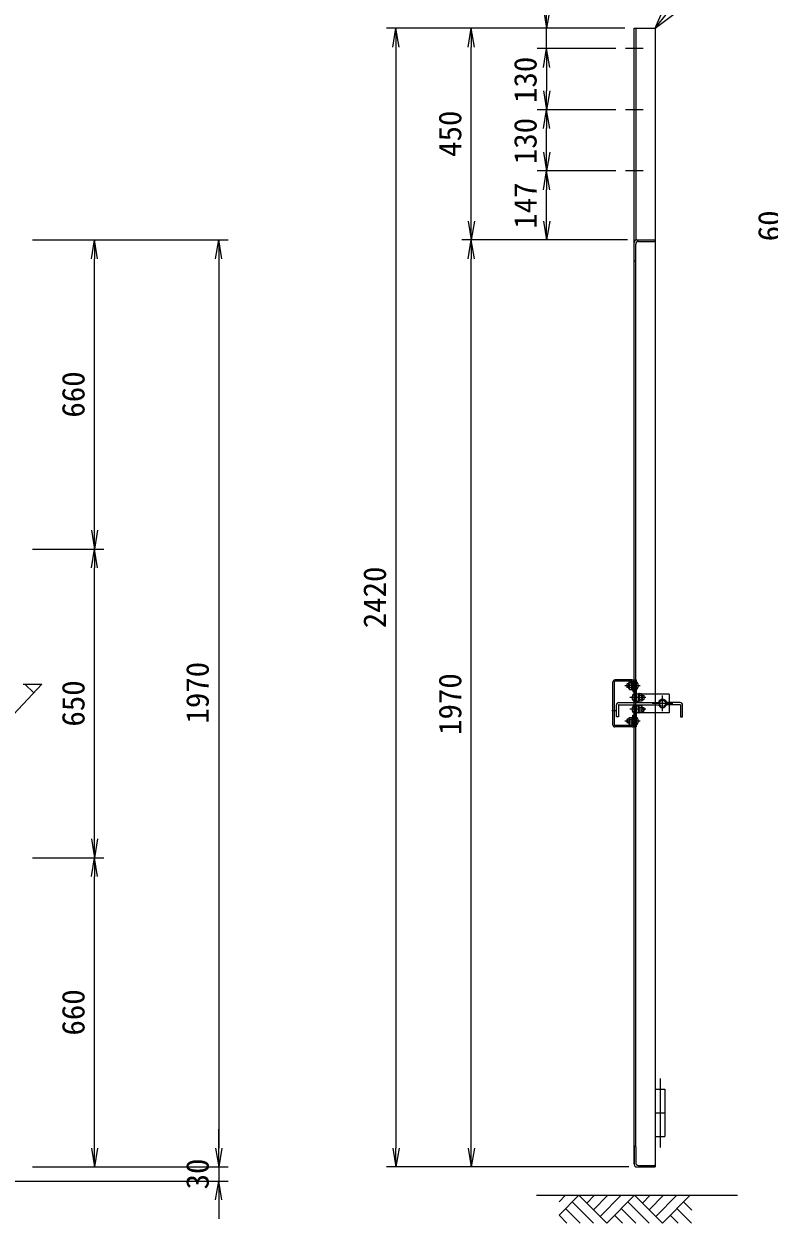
# Model space of a CAD drawing. Units: millimetres, scale not verified. Extents: x -5936 to 5936, y -4198 to 4198.
# Drawn here: x -2963 to -1380, y -1175 to 1373 of the extents above; entities that cross this region are included whole.
import ezdxf
from ezdxf.enums import TextEntityAlignment as Align

# ---------------------------------------------------------------- set-up
doc = ezdxf.new("R2010")
doc.units = ezdxf.units.MM
doc.header["$LTSCALE"] = 30
doc.linetypes.add('USER3', pattern=[50.5, 30, -9, 2.5, -9])
for name, color, linetype, lineweight in [('0-1_27', 3, 'Continuous', 9), ('0-2_D-STR1', 1, 'Continuous', 9), ('0-3_D-STR-TXT', 7, 'Continuous', 9), ('0-4_30', 7, 'Continuous', 9), ('0-5_D-STR4', 7, 'Continuous', 9), ('0-6_0', 7, 'Continuous', 9), ('0-7_22', 7, 'Continuous', 9), ('0-8_D-STR-DIM', 7, 'Continuous', 9), ('0-C_1', 7, 'Continuous', 9), ('0-E_D-STR2', 7, 'Continuous', 9)]:
    doc.layers.add(name, color=color, linetype=linetype, lineweight=lineweight)
doc.styles.add('ＭＳ ゴシック', font='')
doc.styles.get('ＭＳ ゴシック').set_extended_font_data('MS Gothic')

# ---------------------------------------------------------------- blocks, each defined once
blk = doc.blocks.new('G78')
at = {"layer": '0-7_22'}
for p, q in [((125829.6, 85697.5), (126253.9, 86121.8)), ((125829.6, 84849), (127102.4, 86121.8)), ((126678.1, 85697.5), (128026.3, 84349.4)), ((127102.4, 86121.8), (128874.8, 84349.4)), ((128101.7, 86121.8), (127602.1, 85622.2)), ((128950.2, 86121.8), (128026.3, 85197.9)), ((129798.7, 86121.8), (128450.5, 84773.6)), ((130647.2, 86121.8), (128874.8, 84349.4)), ((130223, 85697.6), (131571.1, 84349.4)), ((130647.2, 86121.8), (132419.7, 84349.4)), ((131646.5, 86121.8), (131146.9, 85622.2)), ((132495, 86121.8), (131571.2, 85197.9)), ((133343.6, 86121.8), (131995.4, 84773.7)), ((134192.1, 86121.8), (132419.6, 84349.4)), ((134291.9, 85173.4), (133767.8, 85697.5)), ((125829.6, 84849), (126329.2, 84349.4)), ((126253.9, 85273.3), (127177.8, 84349.4)), ((129374.5, 84849), (129874.1, 84349.4)), ((129798.7, 85273.3), (130722.6, 84349.4)), ((133418.9, 84349.4), (132919.3, 84849)), ((134267.4, 84349.4), (133343.5, 85273.3))]:
    blk.add_line(p, q, dxfattribs=at)
blk = doc.blocks.new('_OPEN')
at = {"layer": '0-6_0'}
blk.add_line((-30, 5), (0, 0), dxfattribs=at)
blk.add_lwpolyline([(-30, -5), (0, 0), (-30, 0)], dxfattribs=at)
blk = doc.blocks.new('G93')
at = {"layer": '0-C_1'}
for q in [(125881, 162835.7), (131732.7, 156166.9), (131001.1, 155590)]:
    blk.add_line((132443.4, 154513.2), q, dxfattribs=at)

msp = doc.modelspace()

# ---------------------------------------------------------------- linework, layer by layer
at = {"layer": '0-1_27'}
for p, q in [((-1711.9, -117.2), (-1711.9, -25.2)), ((-1708.9, -117.2), (-1708.9, -25.2)), ((-1670.9, -21.2), (-1707.9, -21.2)), ((-1670.9, -24.2), (-1707.9, -24.2)), ((-1669.9, -25.2), (-1669.9, -46.2)), ((-1666.9, -21.2), (-1662.4, -21.2)), ((-1666.9, -25.2), (-1666.9, -46.2)), ((-1669.9, -46.2), (-1666.9, -46.2)), ((-1704.4, -99.55), (-1704.4, -74.55)), ((-1699.4, -69.55), (-1613.1, -69.55)), ((-1699.4, -74.05), (-1613.1, -74.05)), ((-1666.9, -66.2), (-1657.9, -66.2)), ((-1666.9, -76.2), (-1657.9, -76.2)), ((-1657.9, -51.2), (-1662.4, -51.2)), ((-1657.9, -69.55), (-1657.9, -51.2)), ((-1657.9, -91.2), (-1657.9, -74.05)), ((-1592.4, -51.2), (-1650.84, -51.2)), ((-1613.1, -69.55), (-1613.1, -74.05)), ((-1569.1, -69.55), (-1600.1, -69.55)), ((-1600.1, -69.55), (-1600.1, -74.05)), ((-1569.1, -74.05), (-1600.1, -74.05)), ((-1592.4, -51.2), (-1592.4, -69.55)), ((-1592.4, -74.05), (-1592.4, -91.2)), ((-1564.1, -99.55), (-1564.1, -74.55)), ((-1669.9, -96.2), (-1666.9, -96.2)), ((-1669.9, -96.2), (-1666.9, -96.2)), ((-1669.9, -117.2), (-1669.9, -96.2)), ((-1669.9, -117.2), (-1669.9, -96.2)), ((-1666.9, -117.2), (-1666.9, -96.2)), ((-1666.9, -117.2), (-1666.9, -96.2)), ((-1657.9, -91.2), (-1662.4, -91.2)), ((-1592.4, -91.2), (-1650.84, -91.2)), ((-1670.9, -118.2), (-1707.9, -118.2)), ((-1670.9, -121.2), (-1707.9, -121.2)), ((-1666.9, -121.2), (-1662.4, -121.2)), ((-1621.9, -891.2), (-1601.9, -891.2)), ((-1621.9, -941.2), (-1601.9, -941.2)), ((-1621.9, -991.2), (-1601.9, -991.2))]:
    msp.add_line(p, q, dxfattribs=at)
at = {"layer": '0-1_27', "linetype": 'USER3'}
for p, q in [((-1653.83, -33.7), (-1686.59, -33.7)), ((-1584.82, -71.2), (-1628.63, -71.2)), ((-1606.6, -87.69), (-1606.6, -54.71)), ((-1714.35, -86.2), (-1706.46, -86.2)), ((-1653.83, -108.7), (-1686.59, -108.7)), ((-1611.9, -868.37), (-1611.9, -1014.81))]:
    msp.add_line(p, q, dxfattribs=at)
at = {"layer": '0-1_27'}
for points in [[(-1699.9, -74.55), (-1699.9, -99.55), (-1704.4, -99.55)], [(-1568.6, -74.55), (-1568.6, -99.55), (-1564.1, -99.55)]]:
    msp.add_lwpolyline(points, dxfattribs=at)
msp.add_circle((-1606.6, -71.2), 6.5, dxfattribs=at)
for centre, radius, start, end in [((-1707.9, -25.2), 4, 90, 180), ((-1707.9, -25.2), 1, 90, 180), ((-1670.9, -25.2), 4, 0.00001, 89.99999), ((-1670.9, -25.2), 1, 0.00001, 89.99999), ((-1699.4, -74.55), 5, 90, 180.00001), ((-1699.4, -74.55), 0.5, 90, 180.00001), ((-1606.6, -71.2), 9, 10.54217, 169.45783), ((-1606.6, -71.2), 9, 198.48396, 341.51602), ((-1569.1, -74.55), 5, 359.99999, 90), ((-1569.1, -74.55), 0.5, 359.99999, 90), ((-1707.9, -117.2), 4, 179.99999, 270), ((-1707.9, -117.2), 1, 179.99999, 270), ((-1670.9, -117.2), 1, 270, 359.99998), ((-1670.9, -117.2), 4, 270, 359.99998)]:
    msp.add_arc(centre, radius, start, end, dxfattribs=at)
at = {"layer": '0-2_D-STR1'}
for p, q in [((-1666.9, -1050.57), (-1666.9, 1363.51)), ((-1666.9, 1363.51), (-1621.9, 1363.51)), ((-1663.53, 1363.51), (-1663.53, 913.33)), ((-1621.9, 1363.51), (-1621.9, -1056.2)), ((-1666.9, 893.8), (-1666.9, 908.8)), ((-1666.9, 868.8), (-1666.9, 908.18)), ((-1663.53, -1013.45), (-1663.53, 904.8)), ((-1663.53, 871.05), (-1663.53, 904.8)), ((-1661.28, 913.8), (-1621.9, 913.8)), ((-1657.9, 910.43), (-1624.15, 910.43)), ((-1621.9, 913.8), (-1621.9, 912.68)), ((-1666.9, 868.8), (-1665.78, 868.8)), ((-1666.9, -21.2), (-1666.9, -69.55)), ((-1662.4, -21.2), (-1662.4, -69.55)), ((-2924.95, -30.05), (-3004.95, -116.21)), ((-2964.95, -30.05), (-2924.95, -30.05)), ((-1666.9, -74.05), (-1666.9, -121.2)), ((-1662.4, -74.05), (-1662.4, -121.2)), ((-1666.9, -1011.2), (-1665.78, -1011.2)), ((-1666.9, -1011.2), (-1665.78, -1011.2)), ((-1666.9, -1011.2), (-1666.9, -1050.57)), ((-1666.9, -1011.2), (-1666.9, -1050.57)), ((-1663.53, -1013.45), (-1663.53, -1047.2)), ((-1663.53, -1013.45), (-1663.53, -1047.2)), ((-1666.9, -1036.2), (-1666.9, -1051.2)), ((-1661.28, -1056.2), (-1621.9, -1056.2)), ((-1661.28, -1056.2), (-1621.9, -1056.2)), ((-1658.47, -1056.2), (-1630.34, -1056.2)), ((-1657.9, -1052.82), (-1624.15, -1052.82)), ((-1657.9, -1052.82), (-1624.15, -1052.82)), ((-1621.9, -1056.2), (-1621.9, -1055.07)), ((-1621.9, -1056.2), (-1621.9, -1055.07))]:
    msp.add_line(p, q, dxfattribs=at)
at = {"layer": '0-2_D-STR1', "linetype": 'USER3'}
for p, q in [((-1647.54, 1320.21), (-1685.59, 1320.21)), ((-1647.54, 1190.31), (-1685.59, 1190.31)), ((-1647.54, 1060.4), (-1685.59, 1060.4))]:
    msp.add_line(p, q, dxfattribs=at)
at = {"layer": '0-2_D-STR1'}
for centre, radius, start, end in [((-1661.28, 908.18), 5.62, 90, 180), ((-1657.9, 904.8), 5.62, 90, 180), ((-1624.15, 912.68), 2.25, 270, 0), ((-1665.78, 871.05), 2.25, 270, 0), ((-1665.78, -1013.45), 2.25, 0, 90), ((-1665.78, -1013.45), 2.25, 0, 90), ((-1661.28, -1050.57), 5.62, 180, 270), ((-1661.28, -1050.57), 5.62, 180, 270), ((-1657.9, -1047.2), 5.62, 180, 270), ((-1657.9, -1047.2), 5.62, 180, 270), ((-1624.15, -1055.07), 2.25, 0, 90), ((-1624.15, -1055.07), 2.25, 0, 90)]:
    msp.add_arc(centre, radius, start, end, dxfattribs=at)
at = {"layer": '0-4_30'}
for p, q in [((-1671.5, -42.1), (-1671.5, -25.3)), ((-1671.5, -25.3), (-1669.9, -25.3)), ((-1669.9, -42.1), (-1669.9, -25.3)), ((-1681.6, -37.7), (-1681.6, -29.7)), ((-1677.9, -29.7), (-1681.6, -29.7)), ((-1677.9, -37.7), (-1681.6, -37.7)), ((-1677.9, -39.58), (-1677.9, -27.82)), ((-1676.77, -29.7), (-1671.5, -29.7)), ((-1676.77, -37.7), (-1671.5, -37.7)), ((-1671.5, -42.1), (-1669.9, -42.1)), ((-1656.3, -50.3), (-1657.9, -50.3)), ((-1657.9, -50.3), (-1657.9, -67.1)), ((-1656.3, -50.3), (-1656.3, -67.1)), ((-1651.04, -50.86), (-1656.3, -50.86)), ((-1649.9, -52.82), (-1651.04, -50.86)), ((-1656.3, -67.1), (-1657.9, -67.1)), ((-1656.3, -75.3), (-1657.9, -75.3)), ((-1657.9, -92.1), (-1657.9, -75.3)), ((-1651.04, -54.7), (-1656.3, -54.7)), ((-1651.04, -62.7), (-1656.3, -62.7)), ((-1651.04, -66.54), (-1656.3, -66.54)), ((-1656.3, -92.1), (-1656.3, -75.3)), ((-1649.9, -64.58), (-1651.04, -66.54)), ((-1649.9, -52.82), (-1649.9, -64.58)), ((-1649.9, -54.7), (-1646.2, -54.7)), ((-1649.9, -62.7), (-1646.2, -62.7)), ((-1646.2, -54.7), (-1646.2, -62.7)), ((-1677.9, -102.82), (-1676.77, -100.86)), ((-1676.77, -100.86), (-1671.5, -100.86)), ((-1671.5, -100.3), (-1669.9, -100.3)), ((-1671.5, -100.3), (-1671.5, -117.1)), ((-1669.9, -100.3), (-1669.9, -117.1)), ((-1656.3, -92.1), (-1657.9, -92.1)), ((-1651.04, -79.7), (-1656.3, -79.7)), ((-1651.04, -87.7), (-1656.3, -87.7)), ((-1649.9, -79.7), (-1646.2, -79.7)), ((-1649.9, -87.7), (-1646.2, -87.7)), ((-1646.2, -87.7), (-1646.2, -79.7)), ((-1681.6, -104.7), (-1681.6, -112.7)), ((-1677.9, -104.7), (-1681.6, -104.7)), ((-1677.9, -112.7), (-1681.6, -112.7)), ((-1677.9, -102.82), (-1677.9, -114.58)), ((-1677.9, -114.58), (-1676.77, -116.54)), ((-1676.77, -104.7), (-1671.5, -104.7)), ((-1676.77, -112.7), (-1671.5, -112.7)), ((-1676.77, -116.54), (-1671.5, -116.54)), ((-1671.5, -117.1), (-1669.9, -117.1))]:
    msp.add_line(p, q, dxfattribs=at)
for points in [[(-1677.9, -27.82), (-1676.77, -25.86), (-1671.5, -25.86)], [(-1677.9, -39.58), (-1676.77, -41.54), (-1671.5, -41.54)], [(-1649.9, -89.58), (-1649.9, -77.82), (-1651.04, -75.86), (-1656.3, -75.86)], [(-1649.9, -89.58), (-1651.04, -91.54), (-1656.3, -91.54)]]:
    msp.add_lwpolyline(points, dxfattribs=at)
for centre, radius, start, end in [((-1674.68, -33.7), 8, 150, 210), ((-1675.95, -27.92), 1.96, 177.032, 245.05701), ((-1675.95, -39.48), 1.96, 114.94299, 182.968), ((-1670.27, -33.7), 7.63, 148.40741, 211.59259), ((-1662.17, -58.7), 9.41, 120.21596, 239.78404), ((-1667.14, -33.7), 9.41, 300.21596, 59.78404), ((-1662.17, -83.7), 9.41, 120.21596, 239.78404), ((-1657.54, -58.7), 7.63, 328.40741, 31.59259), ((-1651.86, -52.92), 1.96, 294.94299, 2.968), ((-1651.86, -64.48), 1.96, 357.032, 65.05701), ((-1653.13, -58.7), 8, 330, 30), ((-1667.14, -108.7), 9.41, 300.21596, 59.78404), ((-1657.54, -83.7), 7.63, 328.40741, 31.59259), ((-1651.86, -77.92), 1.96, 294.94299, 2.968), ((-1651.86, -89.48), 1.96, 357.032, 65.05701), ((-1653.13, -83.7), 8, 330, 30), ((-1674.68, -108.7), 8, 150, 210), ((-1675.95, -102.92), 1.96, 177.032, 245.05701), ((-1675.95, -114.48), 1.96, 114.94299, 182.968), ((-1670.27, -108.7), 7.63, 148.40741, 211.59259)]:
    msp.add_arc(centre, radius, start, end, dxfattribs=at)
at = {"layer": '0-5_D-STR4'}
msp.add_line((-1874.13, -1116.2), (-1447.53, -1116.2), dxfattribs=at)
at = {"layer": '0-7_22', "linetype": 'USER3'}
for p, q in [((-1642.25, -58.7), (-1676.05, -58.7)), ((-1642.25, -83.7), (-1676.05, -83.7))]:
    msp.add_line(p, q, dxfattribs=at)
at = {"layer": '0-8_D-STR-DIM'}
for p, q in [((-1686.9, 1363.51), (-2192.9, 1363.51)), ((-1686.9, 1363.51), (-2032.9, 1363.51)), ((-1686.9, 1363.51), (-1872.9, 1363.51)), ((-1852.9, 1320.21), (-1852.9, 1363.51)), ((-2172.9, 1323.51), (-2172.9, -1016.2)), ((-2012.9, 953.8), (-2012.9, 1323.51)), ((-1705.59, 1320.21), (-1872.9, 1320.21)), ((-1705.59, 1320.21), (-1872.9, 1320.21)), ((-1852.9, 1280.21), (-1852.9, 1230.31)), ((-1852.9, 1280.21), (-1852.9, 1240.21)), ((-1705.59, 1190.31), (-1872.9, 1190.31)), ((-1705.59, 1190.31), (-1872.9, 1190.31)), ((-1852.9, 1100.4), (-1852.9, 1150.31)), ((-1705.59, 1060.4), (-1872.9, 1060.4)), ((-1705.59, 1060.4), (-1872.9, 1060.4)), ((-1852.9, 953.8), (-1852.9, 1020.4)), ((-2944.95, 913.8), (-2793.29, 913.8)), ((-2904.95, 913.8), (-2529.36, 913.8)), ((-1681.28, 913.8), (-2032.9, 913.8)), ((-1681.28, 913.8), (-2032.9, 913.8)), ((-1681.28, 913.8), (-1872.9, 913.8)), ((-2813.29, 296.8), (-2813.29, 873.8)), ((-2549.36, 873.8), (-2549.36, -1016.2)), ((-2012.9, -1016.2), (-2012.9, 873.8)), ((-2944.95, 256.8), (-2793.29, 256.8)), ((-2944.95, 256.8), (-2793.29, 256.8)), ((-2813.29, -359.2), (-2813.29, 216.8)), ((-2944.95, -399.2), (-2793.29, -399.2)), ((-2944.95, -399.2), (-2793.29, -399.2)), ((-2813.29, -1016.2), (-2813.29, -439.2)), ((-1601.9, -891.2), (-1601.9, -991.2)), ((-2549.36, -1016.2), (-2549.36, -976.2)), ((-2944.95, -1056.2), (-2793.29, -1056.2)), ((-2904.95, -1056.2), (-2529.36, -1056.2)), ((-2904.95, -1056.2), (-2529.36, -1056.2)), ((-2549.36, -1056.2), (-2549.36, -1086.2)), ((-1678.47, -1056.2), (-2192.9, -1056.2)), ((-1678.47, -1056.2), (-2032.9, -1056.2)), ((-3218.94, -1086.2), (-2529.36, -1086.2)), ((-2549.36, -1126.2), (-2549.36, -1166.2))]:
    msp.add_line(p, q, dxfattribs=at)
at = {"layer": '0-E_D-STR2'}
msp.add_line((-2942.44, -48.89), (-2961.28, -30.05), dxfattribs=at)

# ---------------------------------------------------------------- block references
at = {"layer": '0-3_D-STR-TXT', "xscale": -0.03333333, "yscale": 0.03333333}
msp.add_blockref('G93', (2792.88, -3786.93), dxfattribs=at)
at = {"layer": '0-6_0', "xscale": 0.03333333, "yscale": 0.03333333}
msp.add_blockref('G78', (-6020.83, -3986.93), dxfattribs=at)
at = {"layer": '0-8_D-STR-DIM', "xscale": 1.333333, "yscale": 1.333333}
for p, rotation in [((-1852.9, 1363.51), 270), ((-2172.9, 1363.51), 90), ((-2012.9, 1363.51), 90), ((-1852.9, 1320.21), 90), ((-1852.9, 1320.21), 90), ((-1852.9, 1190.31), 270), ((-1852.9, 1190.31), 90), ((-1852.9, 1060.4), 270), ((-1852.9, 1060.4), 90), ((-2012.9, 913.8), 270), ((-1852.9, 913.8), 270), ((-2813.29, 913.8), 90), ((-2549.36, 913.8), 90), ((-2012.9, 913.8), 90), ((-2813.29, 256.8), 270), ((-2813.29, 256.8), 90), ((-2813.29, -399.2), 270), ((-2813.29, -399.2), 90), ((-2813.29, -1056.2), 270), ((-2549.36, -1056.2), 270), ((-2549.36, -1056.2), 270), ((-2172.9, -1056.2), 270), ((-2012.9, -1056.2), 270), ((-2549.36, -1086.2), 90)]:
    msp.add_blockref('_OPEN', p, dxfattribs=dict(at, rotation=rotation))

# ---------------------------------------------------------------- texts
at = {"layer": '0-8_D-STR-DIM', "style": 'ＭＳ ゴシック'}
for s, p in [('130', (-1859.65, 1204.61)), ('450', (-2019.65, 1090.16)), ('130', (-1859.65, 1074.71)), ('147', (-1859.65, 937.35)), ('60', (-1341.19, 910.8)), ('660', (-2820.04, 536.05)), ('2420', (-2179.65, 88.55)), ('1970', (-2556.11, -113.92)), ('1970', (-2019.65, -138.1)), ('650', (-2820.04, -120.45)), ('660', (-2820.04, -776.95)), ('30', (-2556.11, -1103.82))]:
    msp.add_text(s, height=48.17, rotation=90, dxfattribs=at).set_placement(p, align=Align.BOTTOM_LEFT)

doc.saveas('drawing.dxf')
